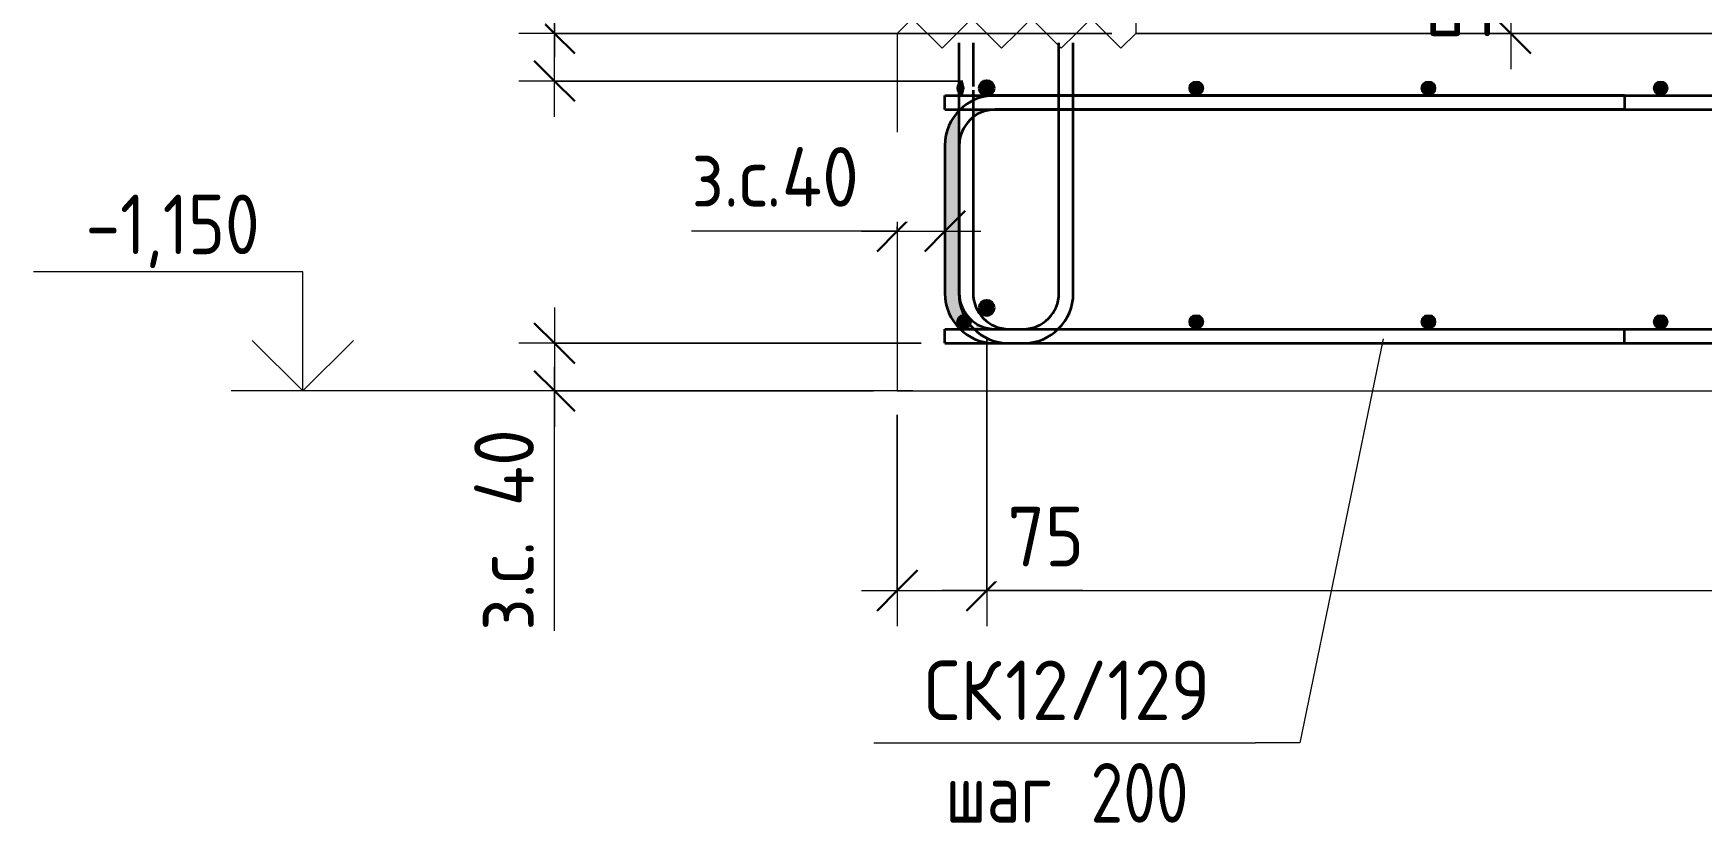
# Model space of a CAD drawing. Header units: millimetres. Extents: x 3129 to 68349, y -1586 to 12682.
# Drawn here: x 51296 to 52695, y -1512 to -850 of the extents above; entities that cross this region are included whole.
import ezdxf

# ---------------------------------------------------------------- set-up
doc = ezdxf.new("R2010")
doc.units = ezdxf.units.MM
for name, color, linetype, lineweight in [('AA_Dim', 7, 'Continuous', 9), ('AA_Dim-20', 7, 'Continuous', 9), ('AA_Linii', 7, 'Continuous', 9), ('AA_Oformlenie', 7, 'Continuous', 9), ('AA_Vinoska', 7, 'Continuous', 9), ('AA_Visotnaya otmetka', 7, 'Continuous', 9), ('AF_Perekritie', 7, 'Continuous', 18), ('AF_Perekritie_Опалубка', 253, 'Continuous', 20), ('KR_Armatura', 7, 'Continuous', 20), ('KR_Armatura_Tonkie', 7, 'Continuous', 20)]:
    doc.layers.add(name, color=color, linetype=linetype, lineweight=lineweight)
doc.styles.add('ISOCPEUR', font='isocpeur.ttf', dxfattribs={"width": 0.85, "height": 50})
doc.styles.add('ISOCPEUR_1', font='isocpeur.ttf', dxfattribs={"width": 0.9, "height": 50})
doc.styles.add('ISOCPEUR_2', font='isocpeur.ttf', dxfattribs={"width": 0.8, "height": 50})
doc.dimstyles.new('01_Точн_3_знака__непрозр_', dxfattribs={"dimscale": 304.8, "dimtxt": 49.799059, "dimasz": 0.111549, "dimexe": 0.098425, "dimexo": 0.065617, "dimgap": 0.016404, "dimtad": 1, "dimdec": 3, "dimrnd": 0.001, "dimdsep": 46, "dimtxsty": 'ISOCPEUR_1', "dimblk1": 'OBLIQUE', "dimblk2": 'OBLIQUE', "dimsah": 1, "dimcen": 0.09, "dimdle": 0.098425, "dimazin": 0, "dimtfac": 1, "dimtdec": 4, "dimtix": 1, "dimtmove": 1, "dimatfit": 3, "dimfxl": 1, "dimtvp": 1, "dimtfill": 1, "dimtolj": 1, "dimtzin": 0, "dimlwd": 18, "dimlwe": 18, "dimarcsym": 2})
doc.dimstyles.new('05_Округл_1мм__прозр_', dxfattribs={"dimscale": 304.8, "dimtxt": 49.799059, "dimasz": 0.111549, "dimexe": 0.098425, "dimexo": 0.065617, "dimgap": 0.006562, "dimtad": 1, "dimdec": 0, "dimdsep": 46, "dimtxsty": 'ISOCPEUR_1', "dimblk1": 'OBLIQUE', "dimblk2": 'OBLIQUE', "dimsah": 1, "dimcen": 0.09, "dimdle": 0.098425, "dimazin": 0, "dimtfac": 1, "dimtdec": 4, "dimtix": 1, "dimtmove": 1, "dimatfit": 3, "dimfxl": 1, "dimtvp": 1, "dimtolj": 1, "dimtzin": 0, "dimlwd": 18, "dimlwe": 18, "dimarcsym": 2})
doc.dimstyles.new('05_Округл_1мм__прозр__1', dxfattribs={"dimscale": 304.8, "dimtxt": 49.799059, "dimasz": 0.111549, "dimexe": 0.098425, "dimexo": 0.065617, "dimgap": 0.006562, "dimtad": 1, "dimdec": 0, "dimdsep": 46, "dimtxsty": 'ISOCPEUR_1', "dimblk1": 'OBLIQUE', "dimblk2": 'OBLIQUE', "dimsah": 1, "dimcen": 0.09, "dimdle": 0.098425, "dimazin": 0, "dimtfac": 1, "dimtdec": 4, "dimtix": 1, "dimtmove": 0, "dimatfit": 3, "dimfxl": 1, "dimtvp": 1, "dimtolj": 1, "dimtzin": 0, "dimlwd": 18, "dimlwe": 18, "dimarcsym": 2})

# ---------------------------------------------------------------- blocks, each defined once
blk = doc.blocks.new('Засыпка 2 - Засыпка 2-3700114-Сечение 19')
at = {"layer": 'AF_Perekritie', "lineweight": 20}
for p, q in [((30699.2, -450), (29339.2, -450)), ((29339.2, -450), (29339.2, -850)), ((30699.2, -850), (30699.2, -450)), ((29339.2, -850), (30699.2, -850))]:
    blk.add_line(p, q, dxfattribs=at)
blk = doc.blocks.new('Последовательность узлов - 3мм масшт20 маскировка-904226-Сечение 19')
at = {"layer": 'AA_Oformlenie'}
for p, q in [((29139.2, -850), (29151.7, -837.5)), ((29151.7, -837.5), (29176.7, -862.5)), ((29189.2, -850), (29201.7, -837.5)), ((29201.7, -837.5), (29226.7, -862.5)), ((29239.2, -850), (29251.7, -837.5)), ((29251.7, -837.5), (29276.7, -862.5)), ((29289.2, -850), (29301.7, -837.5)), ((29301.7, -837.5), (29326.7, -862.5)), ((29189.2, -850), (29176.7, -862.5)), ((29239.2, -850), (29226.7, -862.5)), ((29289.2, -850), (29276.7, -862.5)), ((29339.2, -850), (29326.7, -862.5))]:
    blk.add_line(p, q, dxfattribs=at)
blk = doc.blocks.new('DIMBLOCK66-Сечение 19')
at = {"layer": 'AA_Dim-20', "lineweight": 18}
for p, q in [((52095.8, -1106.3), (52095.8, -1347.4)), ((52095.8, -1317.4), (52095.8, -1106.3)), ((55425.8, -1113), (55425.8, -1347.4)), ((55425.8, -1317.4), (55425.8, -1113)), ((52065.8, -1317.4), (55455.8, -1317.4))]:
    blk.add_line(p, q, dxfattribs=at)
at = {"layer": 'AA_Dim-20', "lineweight": 30}
for p, q in [((52095.8, -1317.4), (52112.8, -1300.4)), ((55425.8, -1317.4), (55442.8, -1300.4)), ((52095.8, -1317.4), (52078.8, -1334.4)), ((55425.8, -1317.4), (55408.8, -1334.4))]:
    blk.add_line(p, q, dxfattribs=at)
at = {"layer": 'AA_Dim-20', "color": 0, "lineweight": 18, "insert": (53645.9, -1250.1), "char_height": 50, "width": 275.81, "attachment_point": 1, "line_spacing_factor": 1.149209, "style": 'ISOCPEUR_1'}
blk.add_mtext('шаг 200', dxfattribs=at)
blk = doc.blocks.new('_Oblique')
at = {"color": 0, "linetype": 'ByBlock', "lineweight": -2}
blk.add_line((-0.5, -0.5), (0.5, 0.5), dxfattribs=at)
blk = doc.blocks.new('DIMBLOCK67-Сечение 19')
at = {"layer": 'AA_Dim-20', "lineweight": 18}
for p, q in [((51733.3, -1080), (51733.3, -1180)), ((52040.8, -1110), (51703.3, -1110)), ((51733.3, -1110), (52040.8, -1110)), ((51733.3, -1153), (51733.3, -1130)), ((52000.8, -1150), (51703.3, -1150)), ((51733.3, -1150), (52000.8, -1150)), ((51733.3, -1351.1), (51733.3, -1153))]:
    blk.add_line(p, q, dxfattribs=at)
at = {"layer": 'AA_Dim-20', "lineweight": 30}
for p, q in [((51733.3, -1110), (51716.3, -1093)), ((51733.3, -1110), (51750.3, -1127)), ((51733.3, -1150), (51716.3, -1133)), ((51733.3, -1150), (51750.3, -1167))]:
    blk.add_line(p, q, dxfattribs=at)
at = {"layer": 'AA_Dim-20', "color": 0, "lineweight": 18, "insert": (51666, -1351.1), "char_height": 50, "width": 213.753, "attachment_point": 1, "rotation": 90, "line_spacing_factor": 1.149209, "style": 'ISOCPEUR_1'}
blk.add_mtext('з.с. 40', dxfattribs=at)
blk = doc.blocks.new('DIMBLOCK71-Сечение 19')
at = {"layer": 'AA_Dim-20', "lineweight": 30}
for p, q in [((52535.3, -800), (52518.3, -783)), ((52535.3, -800), (52552.3, -817)), ((52535.3, -850), (52518.3, -833)), ((52535.3, -850), (52552.3, -867))]:
    blk.add_line(p, q, dxfattribs=at)
at = {"layer": 'AA_Dim-20', "lineweight": 18}
for p, q in [((52199.8, -800), (52565.3, -800)), ((52535.3, -800), (52199.8, -800)), ((52535.3, -800), (52535.3, -880)), ((52539.3, -850), (52505.3, -850)), ((52535.3, -850), (52539.3, -850))]:
    blk.add_line(p, q, dxfattribs=at)
at = {"layer": 'AA_Dim-20', "color": 0, "lineweight": 18, "insert": (52467.9, -856.6), "char_height": 50, "width": 75.848, "attachment_point": 1, "rotation": 90, "line_spacing_factor": 1.149209, "style": 'ISOCPEUR_1'}
blk.add_mtext('50', dxfattribs=at)
blk = doc.blocks.new('Высотные отметки - Стрелка вверх-400292-Сечение 19')
at = {"layer": 'AA_Vinoska'}
for p, q in [((28640.6, -1050), (28414.6, -1050)), ((28640.6, -1150), (28640.6, -1050)), ((28640.6, -1150), (28598.2, -1107.6)), ((28640.6, -1150), (28683, -1107.6)), ((28700.6, -1150), (28580.6, -1150))]:
    blk.add_line(p, q, dxfattribs=at)
blk = doc.blocks.new('DIMBLOCK80-Сечение 19')
at = {"layer": 'AA_Dim-20', "lineweight": 18}
for p, q in [((52095.8, -1106.3), (52095.8, -1347.4)), ((52095.8, -1317.4), (52095.8, -1106.3)), ((52020.8, -1170), (52020.8, -1347.4)), ((52020.8, -1317.4), (52020.8, -1170)), ((51990.8, -1317.4), (52125.8, -1317.4)), ((52093.2, -1317.4), (52058.3, -1317.4)), ((52176.4, -1317.4), (52093.2, -1317.4))]:
    blk.add_line(p, q, dxfattribs=at)
at = {"layer": 'AA_Dim-20', "lineweight": 30}
for p, q in [((52020.8, -1317.4), (52037.8, -1300.4)), ((52095.8, -1317.4), (52112.8, -1300.4)), ((52020.8, -1317.4), (52003.8, -1334.4)), ((52095.8, -1317.4), (52078.8, -1334.4))]:
    blk.add_line(p, q, dxfattribs=at)
at = {"layer": 'AA_Dim-20', "color": 0, "lineweight": 18, "insert": (52113.2, -1247.1), "char_height": 50, "width": 75.848, "attachment_point": 1, "line_spacing_factor": 1.149209, "style": 'ISOCPEUR_1', "bg_fill": 3, "box_fill_scale": 1.25, "bg_fill_color": 256, "bg_fill_true_color": 13158600, "bg_fill_transparency": 0}
blk.add_mtext('75', dxfattribs=at)
blk = doc.blocks.new('DIMBLOCK82-Сечение 19')
at = {"layer": 'AA_Dim-20', "lineweight": 18}
for p, q in [((51733.3, -678.8), (51733.3, -850.1)), ((51733.3, -920), (51733.3, -820)), ((52200.8, -850), (51703.3, -850)), ((51733.3, -850), (52200.8, -850)), ((51733.3, -850.1), (51733.3, -870)), ((52075.8, -890), (51703.3, -890)), ((51733.3, -890), (52075.8, -890))]:
    blk.add_line(p, q, dxfattribs=at)
at = {"layer": 'AA_Dim-20', "lineweight": 30}
for p, q in [((51733.3, -850), (51716.3, -833)), ((51733.3, -850), (51750.3, -867)), ((51733.3, -890), (51716.3, -873)), ((51733.3, -890), (51750.3, -907))]:
    blk.add_line(p, q, dxfattribs=at)
at = {"layer": 'AA_Dim-20', "color": 0, "lineweight": 18, "insert": (51663, -830.1), "char_height": 50, "width": 181.575, "attachment_point": 1, "rotation": 90, "line_spacing_factor": 1.149209, "style": 'ISOCPEUR_1', "bg_fill": 3, "box_fill_scale": 1.25, "bg_fill_color": 256, "bg_fill_true_color": 13158600, "bg_fill_transparency": 0}
blk.add_mtext('з.с.40', dxfattribs=at)
blk = doc.blocks.new('DIMBLOCK83-Сечение 19')
at = {"layer": 'AA_Dim-20', "lineweight": 30}
for p, q in [((52020.8, -1016), (52037.8, -999)), ((52060.8, -1016), (52077.8, -999)), ((52020.8, -1016), (52003.8, -1033)), ((52060.8, -1016), (52043.8, -1033))]:
    blk.add_line(p, q, dxfattribs=at)
at = {"layer": 'AA_Dim-20', "lineweight": 18}
for p, q in [((51848.2, -1015.7), (52019.6, -1015.7)), ((51990.8, -1016), (52090.8, -1016)), ((52019.6, -1015.7), (52040.8, -1016)), ((52020.8, -1012), (52020.8, -1046)), ((52020.8, -1016), (52020.8, -1012)), ((52060.8, -1012), (52060.8, -1046)), ((52060.8, -1016), (52060.8, -1012))]:
    blk.add_line(p, q, dxfattribs=at)
at = {"layer": 'AA_Dim-20', "color": 0, "lineweight": 18, "insert": (51848.2, -945.4), "char_height": 50, "width": 181.575, "attachment_point": 1, "line_spacing_factor": 1.149209, "style": 'ISOCPEUR_1', "bg_fill": 3, "box_fill_scale": 1.25, "bg_fill_color": 256, "bg_fill_true_color": 13158600, "bg_fill_transparency": 0}
blk.add_mtext('з.с.40', dxfattribs=at)
blk = doc.blocks.new('042_М_Арматуры - Диам длина поз _ Комментарий-2260297-Сечение 19')
at = {"layer": 'AA_Vinoska'}
blk.add_line((32005.6, 347.4), (32325.6, 347.4), dxfattribs=at)

msp = doc.modelspace()

# ---------------------------------------------------------------- hatches: boundary and pattern name
at = {"layer": 'AA_Oformlenie'}
for points in [[(52095.7675, -902), (52097.3204, -901.7956), (52098.7675, -901.1962), (52100.0101, -900.2426), (52100.9636, -899), (52101.563, -897.5529), (52101.7675, -896), (52101.563, -894.4471), (52100.9636, -893), (52100.0101, -891.7574), (52098.7675, -890.8038), (52097.3204, -890.2044), (52095.7675, -890), (52094.2146, -890.2044), (52092.7675, -890.8038), (52091.5248, -891.7574), (52090.5713, -893), (52089.9719, -894.4471), (52089.7675, -896), (52089.9719, -897.5529), (52090.5713, -899), (52091.9048, -900.5342), (52092.7675, -901.1962), (52094.2146, -901.7956)], [(52095.7675, -1086.256), (52097.3204, -1086.0515), (52099.4042, -1084.9636), (52100.0101, -1084.4986), (52100.9636, -1083.256), (52101.563, -1081.8089), (52101.7675, -1080.256), (52101.563, -1078.7031), (52100.9636, -1077.256), (52099.4042, -1075.5484), (52098.7675, -1075.0598), (52097.3204, -1074.4604), (52095.0106, -1074.3556), (52093.4042, -1074.7961), (52092.7675, -1075.0598), (52091.5248, -1076.0134), (52090.5713, -1077.256), (52089.9719, -1078.7031), (52089.7675, -1080.256), (52089.9719, -1081.8089), (52090.5713, -1083.256), (52091.5248, -1084.4986), (52093.4042, -1085.7159), (52095.0106, -1086.1563)]]:
    msp.add_hatch(color=250, dxfattribs=at).paths.add_polyline_path(points)
at = {"layer": 'KR_Armatura'}
h = msp.add_hatch(color=256, dxfattribs=at)
edge = h.paths.add_edge_path()
edge.add_arc((52076.7752, -896), 6, 101.3518828, 258.6481172)
edge.add_line((52075.5942, -901.8826), (52076.7752, -896))
edge.add_line((52076.7752, -896), (52075.5942, -890.1174))
for points in [[(52073.7752, -901.1962), (52075.6324, -901.1962), (52074.3959, -900.2474), (52073.4414, -899.0034), (52072.8413, -897.5547), (52072.6366, -896), (52072.8413, -894.4453), (52073.4414, -892.9966), (52074.3959, -891.7526), (52075.6259, -890.8038), (52073.7752, -890.8038), (52070.7752, -896), (52073.4414, -900.618)], [(52268.5435, -901.1962), (52274.5435, -901.1962), (52277.5435, -896), (52274.5435, -890.8038), (52268.5435, -890.8038), (52265.5435, -896)], [(52463.3118, -901.1962), (52469.3118, -901.1962), (52472.3118, -896), (52469.3118, -890.8038), (52463.3118, -890.8038), (52460.3118, -896)], [(52658.0801, -901.1962), (52664.0801, -901.1962), (52667.0801, -896), (52664.0801, -890.8038), (52658.0801, -890.8038), (52655.0801, -896)], [(52073.7752, -1097.1962), (52079.7752, -1097.1962), (52082.7752, -1092), (52079.7752, -1086.8038), (52073.7752, -1086.8038), (52070.7752, -1092)], [(52268.5435, -1097.1962), (52274.5435, -1097.1962), (52277.5435, -1092), (52274.5435, -1086.8038), (52268.5435, -1086.8038), (52265.5435, -1092)], [(52463.3118, -1097.1962), (52469.3118, -1097.1962), (52472.3118, -1092), (52469.3118, -1086.8038), (52463.3118, -1086.8038), (52460.3118, -1092)], [(52658.0801, -1097.1962), (52664.0801, -1097.1962), (52667.0801, -1092), (52664.0801, -1086.8038), (52658.0801, -1086.8038), (52655.0801, -1092)]]:
    msp.add_hatch(color=256, dxfattribs=at).paths.add_polyline_path(points)
h = msp.add_hatch(color=256, dxfattribs=at)
edge = h.paths.add_edge_path()
edge.add_arc((52271.5435, -896), 6, 0, 360)
h = msp.add_hatch(color=256, dxfattribs=at)
edge = h.paths.add_edge_path()
edge.add_arc((52466.3118, -896), 6, 0, 360)
h = msp.add_hatch(color=256, dxfattribs=at)
edge = h.paths.add_edge_path()
edge.add_arc((52661.0801, -896), 6, 0, 360)
h = msp.add_hatch(color=256, dxfattribs=at)
edge = h.paths.add_edge_path()
edge.add_arc((52076.7752, -1092), 6, 0, 360)
h = msp.add_hatch(color=256, dxfattribs=at)
edge = h.paths.add_edge_path()
edge.add_arc((52271.5435, -1092), 6, 0, 360)
h = msp.add_hatch(color=256, dxfattribs=at)
edge = h.paths.add_edge_path()
edge.add_arc((52466.3118, -1092), 6, 0, 360)
h = msp.add_hatch(color=256, dxfattribs=at)
edge = h.paths.add_edge_path()
edge.add_arc((52661.0801, -1092), 6, 0, 360)
at = {"layer": 'KR_Armatura_Tonkie'}
h = msp.add_hatch(color=256, dxfattribs=at)
h.paths.add_polyline_path([(52062.2063, -944), (52072.4042, -944), (52072.4042, -915.1779), (52066.4021, -923), (52062.2063, -933.1296), (52060.7752, -944)])
h.paths.add_polyline_path([(52084.4042, -920.6059), (52087.7752, -918.0192), (52095.0106, -915.0222), (52102.7752, -914), (52084.4042, -914), (52084.4042, -918.0244)])
msp.add_hatch(color=256, dxfattribs=at).paths.add_polyline_path([(52072.4042, -1068), (52072.4042, -944), (52060.7752, -944), (52060.7752, -1068)])
h = msp.add_hatch(color=256, dxfattribs=at)
h.paths.add_polyline_path([(52085.4547, -1098), (52097.0837, -1098), (52097.4858, -1097.3036), (52095.0106, -1096.9778), (52087.7752, -1093.9808), (52086.0448, -1096.9778)])
h.paths.add_polyline_path([(52081.6855, -1098), (52085.0987, -1098), (52084.4042, -1097.3055), (52081.6248, -1093.6834), (52081.562, -1089.2132), (52078.0311, -1089), (52073.8353, -1078.8704), (52074.9591, -1078.5693), (52073.7974, -1075.7646), (52073.4264, -1075.7646), (52072.4485, -1068.336), (52072.7752, -1068), (52060.7752, -1068), (52062.2063, -1078.8704), (52066.4021, -1089), (52073.4696, -1098), (52081.562, -1098)])
h.paths.add_polyline_path([(52081.4351, -1089.0479), (52080.3646, -1087.6528), (52078.0311, -1089)])

# ---------------------------------------------------------------- linework, layer by layer
at = {"layer": 'AA_Linii', "lineweight": 20}
msp.add_line((52095.7752, -1074.256), (52095.7752, -1086.256), dxfattribs=at)
at = {"layer": 'AA_Linii', "lineweight": 50}
for centre, start, end in [((52095.7675, -896), 360, 180), ((52095.7675, -896), 180, 0), ((52095.7675, -1080.256), 360, 180), ((52095.7675, -1080.256), 180, 0)]:
    msp.add_arc(centre, 6, start, end, dxfattribs=at)
at = {"layer": 'AA_Vinoska'}
for p, q in [((52428.2443, -1106.2414), (52358.3049, -1445.1803)), ((52358.3049, -1445.1803), (52321.137, -1445.1803))]:
    msp.add_line(p, q, dxfattribs=at)
at = {"layer": 'AA_Visotnaya otmetka'}
for p, q in [((51533.2195, -1150), (51522.2146, -1150)), ((52033.9361, -1150), (51533.2195, -1150))]:
    msp.add_line(p, q, dxfattribs=at)
at = {"layer": 'AF_Perekritie_Опалубка'}
for p, q in [((52020.7752, -850), (52020.7752, -1150)), ((53580.7752, -850), (52220.7752, -850)), ((52020.7752, -1150), (55500.7752, -1150))]:
    msp.add_line(p, q, dxfattribs=at)
at = {"layer": 'KR_Armatura'}
for p, q in [((52073.7752, -890.8038), (52070.7752, -896)), ((52072.6366, -896), (52072.8413, -894.4453)), ((52072.8413, -894.4453), (52073.4414, -892.9966)), ((52073.4414, -892.9966), (52074.3959, -891.7526)), ((52075.6259, -890.8038), (52073.7752, -890.8038)), ((52074.3959, -891.7526), (52075.6259, -890.8038)), ((52076.7752, -896), (52075.5942, -890.1174)), ((52268.5435, -890.8038), (52265.5435, -896)), ((52274.5435, -890.8038), (52268.5435, -890.8038)), ((52277.5435, -896), (52274.5435, -890.8038)), ((52463.3118, -890.8038), (52460.3118, -896)), ((52469.3118, -890.8038), (52463.3118, -890.8038)), ((52472.3118, -896), (52469.3118, -890.8038)), ((52658.0801, -890.8038), (52655.0801, -896)), ((52664.0801, -890.8038), (52658.0801, -890.8038)), ((52667.0801, -896), (52664.0801, -890.8038)), ((52070.7752, -896), (52073.4414, -900.618)), ((52072.8413, -897.5547), (52072.6366, -896)), ((52073.4414, -899.0034), (52072.8413, -897.5547)), ((52074.3959, -900.2474), (52073.4414, -899.0034)), ((52073.4414, -900.618), (52073.7752, -901.1962)), ((52073.7752, -901.1962), (52075.6324, -901.1962)), ((52075.6324, -901.1962), (52074.3959, -900.2474)), ((52075.5942, -901.8826), (52076.7752, -896)), ((52265.5435, -896), (52268.5435, -901.1962)), ((52268.5435, -901.1962), (52274.5435, -901.1962)), ((52274.5435, -901.1962), (52277.5435, -896)), ((52460.3118, -896), (52463.3118, -901.1962)), ((52463.3118, -901.1962), (52469.3118, -901.1962)), ((52469.3118, -901.1962), (52472.3118, -896)), ((52655.0801, -896), (52658.0801, -901.1962)), ((52658.0801, -901.1962), (52664.0801, -901.1962)), ((52664.0801, -901.1962), (52667.0801, -896)), ((52073.7752, -1086.8038), (52070.7752, -1092)), ((52079.7752, -1086.8038), (52073.7752, -1086.8038)), ((52082.7752, -1092), (52079.7752, -1086.8038)), ((52268.5435, -1086.8038), (52265.5435, -1092)), ((52274.5435, -1086.8038), (52268.5435, -1086.8038)), ((52277.5435, -1092), (52274.5435, -1086.8038)), ((52463.3118, -1086.8038), (52460.3118, -1092)), ((52469.3118, -1086.8038), (52463.3118, -1086.8038)), ((52472.3118, -1092), (52469.3118, -1086.8038)), ((52658.0801, -1086.8038), (52655.0801, -1092)), ((52664.0801, -1086.8038), (52658.0801, -1086.8038)), ((52667.0801, -1092), (52664.0801, -1086.8038)), ((52070.7752, -1092), (52073.7752, -1097.1962)), ((52073.7752, -1097.1962), (52079.7752, -1097.1962)), ((52079.7752, -1097.1962), (52082.7752, -1092)), ((52265.5435, -1092), (52268.5435, -1097.1962)), ((52268.5435, -1097.1962), (52274.5435, -1097.1962)), ((52274.5435, -1097.1962), (52277.5435, -1092)), ((52460.3118, -1092), (52463.3118, -1097.1962)), ((52463.3118, -1097.1962), (52469.3118, -1097.1962)), ((52469.3118, -1097.1962), (52472.3118, -1092)), ((52655.0801, -1092), (52658.0801, -1097.1962)), ((52658.0801, -1097.1962), (52664.0801, -1097.1962)), ((52664.0801, -1097.1962), (52667.0801, -1092))]:
    msp.add_line(p, q, dxfattribs=at)
for centre in [(52271.5435, -896), (52466.3118, -896), (52661.0801, -896), (52076.7752, -1092), (52271.5435, -1092), (52466.3118, -1092), (52661.0801, -1092)]:
    msp.add_circle(centre, 6, dxfattribs=at)
msp.add_arc((52076.7752, -896), 6, 101.3518828, 258.6481172, dxfattribs=at)
at = {"layer": 'KR_Armatura_Tonkie', "lineweight": 35}
for p, q in [((52072.4042, -858), (52072.4042, -1068)), ((52084.4042, -858), (52084.4042, -894.4453)), ((52156.4042, -1068), (52156.4042, -858)), ((52168.4042, -1068), (52168.4042, -858)), ((52060.7752, -902), (53519.2119, -902)), ((52060.7752, -914), (52060.7752, -902)), ((52084.4042, -897.5547), (52084.4042, -1068)), ((52630.7752, -902), (52102.7752, -902)), ((52630.7752, -902), (52630.7752, -914)), ((52060.7752, -914), (55459.1461, -914)), ((52630.7752, -914), (52102.7752, -914)), ((52060.7752, -944), (52060.7752, -1068)), ((52072.7752, -944), (52072.7752, -1068)), ((52060.7752, -1098), (55459.1461, -1098)), ((52060.7752, -1110), (52060.7752, -1098)), ((52102.7752, -1098), (52630.7752, -1098)), ((52114.4042, -1098), (52126.4042, -1098)), ((52630.7752, -1110), (52630.7752, -1098)), ((52060.7752, -1110), (55459.1461, -1110)), ((52102.7752, -1110), (52630.7752, -1110)), ((52114.4042, -1110), (52126.4042, -1110))]:
    msp.add_line(p, q, dxfattribs=at)
for centre, radius, start, end in [((52102.7752, -944), 42, 90, 180), ((52102.7752, -944), 30, 90, 180), ((52102.7752, -1068), 42, 180, 270), ((52114.4042, -1068), 42, 180, 270), ((52102.7752, -1068), 30, 180, 270), ((52114.4042, -1068), 30, 180, 270), ((52126.4042, -1068), 30, 270, 0), ((52126.4042, -1068), 42, 270, 360)]:
    msp.add_arc(centre, radius, start, end, dxfattribs=at)

# ---------------------------------------------------------------- block references
at = {"layer": 'AA_Oformlenie'}
msp.add_blockref('Последовательность узлов - 3мм масшт20 маскировка-904226-Сечение 19', (22881.6252, 0), dxfattribs=at)
at = {"layer": 'AA_Vinoska'}
for name, p in [('Высотные отметки - Стрелка вверх-400292-Сечение 19', (22881.6252, 0)), ('042_М_Арматуры - Диам длина поз _ Комментарий-2260297-Сечение 19', (19995.5591, -1792.5725))]:
    msp.add_blockref(name, p, dxfattribs=at)
at = {"layer": 'AF_Perekritie_Опалубка'}
msp.add_blockref('Засыпка 2 - Засыпка 2-3700114-Сечение 19', (22881.6252, 0), dxfattribs=at)

# ---------------------------------------------------------------- texts
at = {"layer": 'AA_Vinoska', "char_height": 50, "attachment_point": 1}
for s, insert, width, style in [('СК', (52043.4298, -1376.0983), 82.253137, 'ISOCPEUR_1'), ('12/129', (52111.2954, -1376.0983), 210.683475, 'ISOCPEUR_1'), (' 200', (52157.4781, -1462.0793), 133.4008, 'ISOCPEUR_2'), ('шаг', (52061.1698, -1462.0793), 116.7257, 'ISOCPEUR_2')]:
    msp.add_mtext(s, dxfattribs=dict(at, insert=insert, width=width, style=style))
at = {"layer": 'AA_Visotnaya otmetka', "insert": (51340.0107, -985.225), "char_height": 50, "width": 173.289332, "attachment_point": 1, "line_spacing_factor": 1.149209, "style": 'ISOCPEUR'}
msp.add_mtext('-1,150', dxfattribs=at)

# ---------------------------------------------------------------- dimensions: what is measured, and where the dimension line sits
at = {"layer": 'AA_Dim', "lineweight": 18}
dim = msp.add_linear_dim(base=(52535.2526, -850), p1=(52179.7752, -800), p2=(52559.2942, -850), angle=90, dimstyle='05_Округл_1мм__прозр__1', override={"dimpost": '<>', "dimfxl": 382.798514}, dxfattribs=at)
dim.commit()
dim.dimension.update_dxf_attribs({"geometry": 'DIMBLOCK71-Сечение 19', "text_midpoint": (52508.2526, -825)})
dim = msp.add_linear_dim(base=(51733.3302, -1150), p1=(52060.7752, -1110), p2=(52020.7752, -1150), angle=90, dimstyle='05_Округл_1мм__прозр_', override={"dimpost": 'з.с. <>', "dimfxl": 56.568542}, dxfattribs=at)
dim.commit()
dim.dimension.update_dxf_attribs({"geometry": 'DIMBLOCK67-Сечение 19', "text_midpoint": (51699.3407, -1244.2529), "dimtype": 160, "text_rotation": 90})
dim = msp.add_linear_dim(base=(55425.7752, -1317.3819), p1=(52095.7752, -1086.256), p2=(55425.7752, -1093), text='шаг 200', dimstyle='05_Округл_1мм__прозр__1', override={"dimpost": '<>', "dimfxl": 3330.006829}, dxfattribs=at)
dim.commit()
dim.dimension.update_dxf_attribs({"geometry": 'DIMBLOCK66-Сечение 19', "text_midpoint": (53760.7752, -1290.3629)})

# ---------------------------------------------------------------- next in the draw order: dimensions: what is measured, and where the dimension line sits
dim = msp.add_linear_dim(base=(51733.3302, -850), p1=(52095.7675, -890), p2=(52220.7752, -850), angle=90, dimstyle='01_Точн_3_знака__непрозр_', override={"dimpost": 'з.с.<>', "dimfxl": 131.251367}, dxfattribs=at)
dim.commit()
dim.dimension.update_dxf_attribs({"geometry": 'DIMBLOCK82-Сечение 19', "text_midpoint": (51696.326, -739.3184), "dimtype": 160, "text_rotation": 90})
for base, p1, p2, override, picture, middle in [((52060.7752, -1015.9996), (52020.7752, -991.958), (52060.7752, -991.958), {"dimpost": 'з.с.<>', "dimfxl": 40}, 'DIMBLOCK83-Сечение 19', (51939.0331, -978.7065)), ((52095.7752, -1317.3819), (52020.7752, -1150), (52095.7752, -1086.256), {"dimpost": '<>', "dimfxl": 98.429155}, 'DIMBLOCK80-Сечение 19', (52151.1573, -1280.4021))]:
    dim = msp.add_linear_dim(base=base, p1=p1, p2=p2, dimstyle='01_Точн_3_знака__непрозр_', override=override, dxfattribs=at)
    dim.commit()
    dim.dimension.update_dxf_attribs({"geometry": picture, "text_midpoint": middle, "dimtype": 160})

doc.saveas('drawing.dxf')
